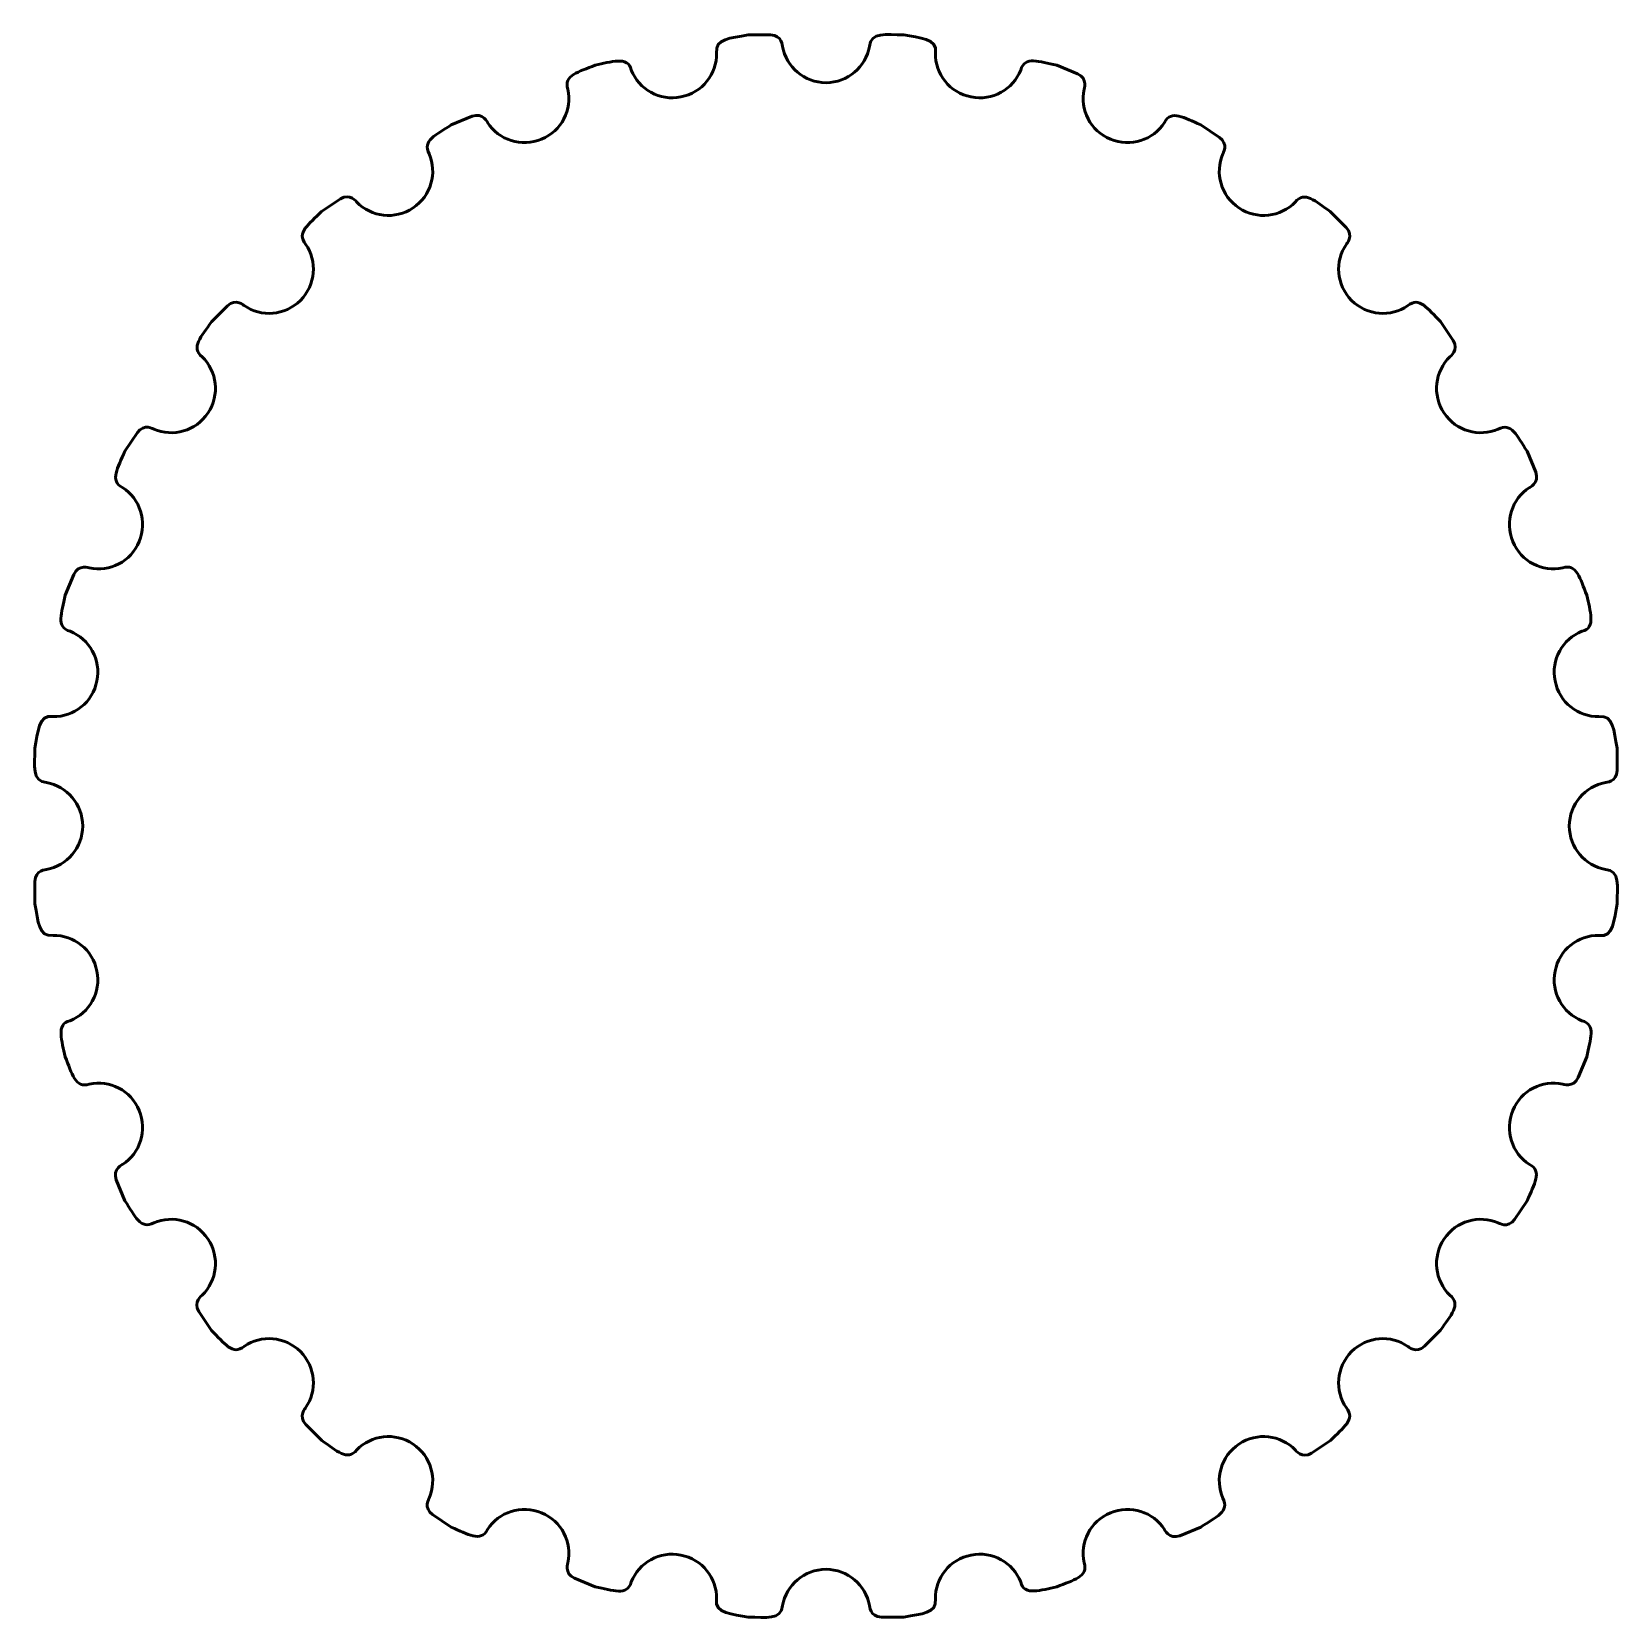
# Model space of a CAD drawing. Header units: centimetres. Extents: x -11.5 to -9.5, y -15.85 to -13.85.
import ezdxf

# ---------------------------------------------------------------- set-up
doc = ezdxf.new("R2010")
doc.units = ezdxf.units.CM
doc.header["$MEASUREMENT"] = 0
doc.layers.add('Layer 1', color=7, linetype='Continuous')

msp = doc.modelspace()

# ---------------------------------------------------------------- linework, layer by layer
at = {"layer": 'Layer 1', "lineweight": 53}
msp.add_open_spline([(-10.44541, -13.87128), (-10.45001, -13.89689), (-10.4727, -13.91661), (-10.5, -13.91661), (-10.5, -13.91661), (-10.5273, -13.91661), (-10.54999, -13.89689), (-10.55456, -13.87128), (-10.55456, -13.87128), (-10.55446, -13.87155), (-10.55535, -13.85664), (-10.5695, -13.85663), (-10.5695, -13.85663), (-10.5695, -13.85663), (-10.5979, -13.8566), (-10.5979, -13.8566), (-10.5979, -13.8566), (-10.62011, -13.86079), (-10.63945, -13.8609), (-10.6374, -13.87944), (-10.6374, -13.87944), (-10.63691, -13.90545), (-10.65532, -13.92922), (-10.6821, -13.93454), (-10.6821, -13.93454), (-10.70887, -13.93987), (-10.73497, -13.92496), (-10.74445, -13.90073), (-10.74445, -13.90073), (-10.74436, -13.90088), (-10.74441, -13.90068), (-10.74445, -13.90049), (-10.74445, -13.90049), (-10.74846, -13.88266), (-10.77075, -13.89071), (-10.78976, -13.89476), (-10.78976, -13.89476), (-10.81076, -13.90322), (-10.82975, -13.9071), (-10.82411, -13.92489), (-10.82411, -13.92489), (-10.81855, -13.95031), (-10.83197, -13.97721), (-10.85719, -13.98766), (-10.85719, -13.98766), (-10.88241, -13.99811), (-10.91092, -13.98857), (-10.92495, -13.96666), (-10.92495, -13.96666), (-10.92417, -13.96744), (-10.93115, -13.95338), (-10.94436, -13.95884), (-10.94436, -13.95884), (-10.94436, -13.95884), (-10.97063, -13.9697), (-10.97063, -13.9697), (-10.97063, -13.9697), (-10.98955, -13.98207), (-11.00735, -13.98958), (-10.99836, -14.0059), (-10.99836, -14.0059), (-10.98795, -14.02975), (-10.99586, -14.05875), (-11.01856, -14.07391), (-11.01856, -14.07391), (-11.04126, -14.08908), (-11.07108, -14.08529), (-11.08911, -14.06654), (-11.08911, -14.06654), (-11.08881, -14.06675), (-11.09789, -14.05479), (-11.10967, -14.06266), (-11.10967, -14.06266), (-11.10967, -14.06266), (-11.13333, -14.07843), (-11.13333, -14.07843), (-11.13333, -14.07843), (-11.14947, -14.09424), (-11.16546, -14.10508), (-11.15346, -14.11934), (-11.15346, -14.11934), (-11.1386, -14.1407), (-11.1407, -14.17069), (-11.16001, -14.18999), (-11.16001, -14.18999), (-11.17931, -14.2093), (-11.2093, -14.2114), (-11.23064, -14.19652), (-11.23064, -14.19652), (-11.22997, -14.19681), (-11.24148, -14.18665), (-11.25156, -14.19673), (-11.25156, -14.19673), (-11.25156, -14.19673), (-11.27165, -14.21678), (-11.27165, -14.21678), (-11.27165, -14.21678), (-11.28441, -14.23545), (-11.29801, -14.24922), (-11.28345, -14.26086), (-11.28345, -14.26086), (-11.26471, -14.27892), (-11.26092, -14.30874), (-11.27609, -14.33144), (-11.27609, -14.33144), (-11.29125, -14.35414), (-11.32025, -14.36205), (-11.34409, -14.35162), (-11.34409, -14.35162), (-11.34381, -14.35169), (-11.35669, -14.34413), (-11.36457, -14.3559), (-11.36457, -14.3559), (-11.36457, -14.3559), (-11.38036, -14.37948), (-11.38036, -14.37948), (-11.38036, -14.37948), (-11.38923, -14.4003), (-11.39988, -14.41645), (-11.38333, -14.42503), (-11.38333, -14.42503), (-11.36143, -14.43908), (-11.35189, -14.46759), (-11.36234, -14.49281), (-11.36234, -14.49281), (-11.37279, -14.51803), (-11.39969, -14.53145), (-11.4251, -14.52587), (-11.4251, -14.52587), (-11.42396, -14.52587), (-11.43887, -14.52085), (-11.44435, -14.53406), (-11.44435, -14.53406), (-11.44435, -14.53406), (-11.45524, -14.56028), (-11.45524, -14.56028), (-11.45524, -14.56028), (-11.45988, -14.58243), (-11.46718, -14.60033), (-11.44926, -14.60552), (-11.44926, -14.60552), (-11.42504, -14.61503), (-11.41013, -14.64113), (-11.41546, -14.6679), (-11.41546, -14.6679), (-11.42078, -14.69468), (-11.44455, -14.71309), (-11.47056, -14.71257), (-11.47056, -14.71257), (-11.47039, -14.71255), (-11.47059, -14.71252), (-11.47077, -14.71248), (-11.47077, -14.71248), (-11.4887, -14.70906), (-11.48999, -14.73358), (-11.49341, -14.75214), (-11.49341, -14.75214), (-11.49363, -14.7748), (-11.49732, -14.79381), (-11.47872, -14.79541), (-11.47872, -14.79541), (-11.45311, -14.80001), (-11.43339, -14.8227), (-11.43339, -14.85), (-11.43339, -14.85), (-11.43339, -14.8773), (-11.45311, -14.89999), (-11.47872, -14.90456), (-11.47872, -14.90456), (-11.47845, -14.90446), (-11.49336, -14.90535), (-11.49337, -14.9195), (-11.49337, -14.9195), (-11.49337, -14.9195), (-11.4934, -14.9479), (-11.4934, -14.9479), (-11.4934, -14.9479), (-11.48921, -14.97011), (-11.4891, -14.98945), (-11.47056, -14.9874), (-11.47056, -14.9874), (-11.44455, -14.98691), (-11.42078, -15.00532), (-11.41546, -15.0321), (-11.41546, -15.0321), (-11.41013, -15.05887), (-11.42504, -15.08497), (-11.44927, -15.09445), (-11.44927, -15.09445), (-11.44912, -15.09436), (-11.44932, -15.09441), (-11.44951, -15.09445), (-11.44951, -15.09445), (-11.46734, -15.09846), (-11.45929, -15.12075), (-11.45524, -15.13976), (-11.45524, -15.13976), (-11.44678, -15.16076), (-11.4429, -15.17975), (-11.42511, -15.17411), (-11.42511, -15.17411), (-11.39969, -15.16855), (-11.37279, -15.18197), (-11.36234, -15.20719), (-11.36234, -15.20719), (-11.35189, -15.23241), (-11.36143, -15.26092), (-11.38334, -15.27495), (-11.38334, -15.27495), (-11.38256, -15.27417), (-11.39662, -15.28115), (-11.39116, -15.29436), (-11.39116, -15.29436), (-11.39116, -15.29436), (-11.3803, -15.32063), (-11.3803, -15.32063), (-11.3803, -15.32063), (-11.36793, -15.33955), (-11.36042, -15.35735), (-11.3441, -15.34836), (-11.3441, -15.34836), (-11.32025, -15.33795), (-11.29125, -15.34586), (-11.27609, -15.36856), (-11.27609, -15.36856), (-11.26092, -15.39126), (-11.26471, -15.42108), (-11.28346, -15.43911), (-11.28346, -15.43911), (-11.28325, -15.43881), (-11.29521, -15.44789), (-11.28734, -15.45967), (-11.28734, -15.45967), (-11.28734, -15.45967), (-11.27157, -15.48333), (-11.27157, -15.48333), (-11.27157, -15.48333), (-11.25576, -15.49947), (-11.24492, -15.51546), (-11.23066, -15.50346), (-11.23066, -15.50346), (-11.2093, -15.4886), (-11.17931, -15.4907), (-11.16001, -15.51001), (-11.16001, -15.51001), (-11.1407, -15.52931), (-11.1386, -15.5593), (-11.15348, -15.58064), (-11.15348, -15.58064), (-11.15319, -15.57997), (-11.16335, -15.59148), (-11.15327, -15.60156), (-11.15327, -15.60156), (-11.15327, -15.60156), (-11.13322, -15.62165), (-11.13322, -15.62165), (-11.13322, -15.62165), (-11.11455, -15.63441), (-11.10078, -15.64801), (-11.08914, -15.63345), (-11.08914, -15.63345), (-11.07108, -15.61471), (-11.04126, -15.61092), (-11.01856, -15.62609), (-11.01856, -15.62609), (-10.99586, -15.64125), (-10.98795, -15.67025), (-10.99838, -15.69409), (-10.99838, -15.69409), (-10.99831, -15.69381), (-11.00587, -15.70669), (-10.9941, -15.71457), (-10.9941, -15.71457), (-10.9941, -15.71457), (-10.97052, -15.73036), (-10.97052, -15.73036), (-10.97052, -15.73036), (-10.9497, -15.73923), (-10.93355, -15.74988), (-10.92497, -15.73333), (-10.92497, -15.73333), (-10.91092, -15.71143), (-10.88241, -15.70189), (-10.85719, -15.71234), (-10.85719, -15.71234), (-10.83197, -15.72279), (-10.81855, -15.74969), (-10.82413, -15.7751), (-10.82413, -15.7751), (-10.82413, -15.77396), (-10.82915, -15.78887), (-10.81594, -15.79435), (-10.81594, -15.79435), (-10.81594, -15.79435), (-10.78972, -15.80524), (-10.78972, -15.80524), (-10.78972, -15.80524), (-10.76757, -15.80988), (-10.74967, -15.81718), (-10.74448, -15.79926), (-10.74448, -15.79926), (-10.73497, -15.77504), (-10.70887, -15.76013), (-10.6821, -15.76546), (-10.6821, -15.76546), (-10.65532, -15.77078), (-10.63691, -15.79455), (-10.63743, -15.82056), (-10.63743, -15.82056), (-10.63745, -15.82039), (-10.63748, -15.82059), (-10.63752, -15.82077), (-10.63752, -15.82077), (-10.64094, -15.8387), (-10.61642, -15.83999), (-10.59786, -15.84341), (-10.59786, -15.84341), (-10.5752, -15.84363), (-10.55619, -15.84732), (-10.55459, -15.82872), (-10.55459, -15.82872), (-10.54999, -15.80311), (-10.5273, -15.78339), (-10.5, -15.78339), (-10.5, -15.78339), (-10.4727, -15.78339), (-10.45001, -15.80311), (-10.44544, -15.82872), (-10.44544, -15.82872), (-10.44554, -15.82845), (-10.44465, -15.84336), (-10.4305, -15.84337), (-10.4305, -15.84337), (-10.4305, -15.84337), (-10.4021, -15.8434), (-10.4021, -15.8434), (-10.4021, -15.8434), (-10.37989, -15.83921), (-10.36055, -15.8391), (-10.3626, -15.82056), (-10.3626, -15.82056), (-10.36309, -15.79455), (-10.34468, -15.77078), (-10.3179, -15.76546), (-10.3179, -15.76546), (-10.29113, -15.76013), (-10.26503, -15.77504), (-10.25555, -15.79927), (-10.25555, -15.79927), (-10.25564, -15.79912), (-10.25559, -15.79932), (-10.25555, -15.79951), (-10.25555, -15.79951), (-10.25154, -15.81734), (-10.22925, -15.80929), (-10.21024, -15.80524), (-10.21024, -15.80524), (-10.18924, -15.79678), (-10.17025, -15.7929), (-10.17589, -15.77511), (-10.17589, -15.77511), (-10.18145, -15.74969), (-10.16803, -15.72279), (-10.14281, -15.71234), (-10.14281, -15.71234), (-10.11759, -15.70189), (-10.08908, -15.71143), (-10.07505, -15.73334), (-10.07505, -15.73334), (-10.07583, -15.73256), (-10.06885, -15.74662), (-10.05564, -15.74116), (-10.05564, -15.74116), (-10.05564, -15.74116), (-10.02937, -15.7303), (-10.02937, -15.7303), (-10.02937, -15.7303), (-10.01045, -15.71793), (-9.99265, -15.71042), (-10.00164, -15.6941), (-10.00164, -15.6941), (-10.01205, -15.67025), (-10.00414, -15.64125), (-9.98144, -15.62609), (-9.98144, -15.62609), (-9.95874, -15.61092), (-9.92892, -15.61471), (-9.91089, -15.63346), (-9.91089, -15.63346), (-9.91119, -15.63325), (-9.90211, -15.64521), (-9.89033, -15.63734), (-9.89033, -15.63734), (-9.89033, -15.63734), (-9.86667, -15.62157), (-9.86667, -15.62157), (-9.86667, -15.62157), (-9.85053, -15.60576), (-9.83454, -15.59492), (-9.84654, -15.58066), (-9.84654, -15.58066), (-9.8614, -15.5593), (-9.8593, -15.52931), (-9.83999, -15.51001), (-9.83999, -15.51001), (-9.82069, -15.4907), (-9.7907, -15.4886), (-9.76936, -15.50348), (-9.76936, -15.50348), (-9.77003, -15.50319), (-9.75852, -15.51335), (-9.74844, -15.50327), (-9.74844, -15.50327), (-9.74844, -15.50327), (-9.72835, -15.48322), (-9.72835, -15.48322), (-9.72835, -15.48322), (-9.71559, -15.46455), (-9.70199, -15.45078), (-9.71655, -15.43914), (-9.71655, -15.43914), (-9.73529, -15.42108), (-9.73908, -15.39126), (-9.72391, -15.36856), (-9.72391, -15.36856), (-9.70875, -15.34586), (-9.67975, -15.33795), (-9.65591, -15.34838), (-9.65591, -15.34838), (-9.65619, -15.34831), (-9.64331, -15.35587), (-9.63543, -15.3441), (-9.63543, -15.3441), (-9.63543, -15.3441), (-9.61964, -15.32052), (-9.61964, -15.32052), (-9.61964, -15.32052), (-9.61077, -15.2997), (-9.60012, -15.28355), (-9.61667, -15.27497), (-9.61667, -15.27497), (-9.63857, -15.26092), (-9.64811, -15.23241), (-9.63766, -15.20719), (-9.63766, -15.20719), (-9.62721, -15.18197), (-9.60031, -15.16855), (-9.5749, -15.17413), (-9.5749, -15.17413), (-9.57604, -15.17413), (-9.56113, -15.17915), (-9.55565, -15.16594), (-9.55565, -15.16594), (-9.55565, -15.16594), (-9.54476, -15.13972), (-9.54476, -15.13972), (-9.54476, -15.13972), (-9.54012, -15.11757), (-9.53282, -15.09967), (-9.55074, -15.09448), (-9.55074, -15.09448), (-9.57496, -15.08497), (-9.58987, -15.05887), (-9.58454, -15.0321), (-9.58454, -15.0321), (-9.57922, -15.00532), (-9.55545, -14.98691), (-9.52944, -14.98743), (-9.52944, -14.98743), (-9.52961, -14.98745), (-9.52941, -14.98748), (-9.52923, -14.98752), (-9.52923, -14.98752), (-9.5113, -14.99094), (-9.51001, -14.96642), (-9.50659, -14.94786), (-9.50659, -14.94786), (-9.50637, -14.9252), (-9.50268, -14.90619), (-9.52128, -14.90459), (-9.52128, -14.90459), (-9.54689, -14.89999), (-9.56661, -14.8773), (-9.56661, -14.85), (-9.56661, -14.85), (-9.56661, -14.8227), (-9.54689, -14.80001), (-9.52128, -14.79544), (-9.52128, -14.79544), (-9.52155, -14.79554), (-9.50664, -14.79465), (-9.50663, -14.7805), (-9.50663, -14.7805), (-9.50663, -14.7805), (-9.5066, -14.7521), (-9.5066, -14.7521), (-9.5066, -14.7521), (-9.51079, -14.72989), (-9.5109, -14.71055), (-9.52944, -14.7126), (-9.52944, -14.7126), (-9.55545, -14.71309), (-9.57922, -14.69468), (-9.58454, -14.6679), (-9.58454, -14.6679), (-9.58987, -14.64113), (-9.57496, -14.61503), (-9.55073, -14.60555), (-9.55073, -14.60555), (-9.55088, -14.60564), (-9.55068, -14.60559), (-9.55049, -14.60555), (-9.55049, -14.60555), (-9.53266, -14.60154), (-9.54071, -14.57925), (-9.54476, -14.56024), (-9.54476, -14.56024), (-9.55322, -14.53924), (-9.5571, -14.52025), (-9.57489, -14.52589), (-9.57489, -14.52589), (-9.60031, -14.53145), (-9.62721, -14.51803), (-9.63766, -14.49281), (-9.63766, -14.49281), (-9.64811, -14.46759), (-9.63857, -14.43908), (-9.61666, -14.42505), (-9.61666, -14.42505), (-9.61744, -14.42583), (-9.60338, -14.41885), (-9.60884, -14.40564), (-9.60884, -14.40564), (-9.60884, -14.40564), (-9.6197, -14.37937), (-9.6197, -14.37937), (-9.6197, -14.37937), (-9.63207, -14.36045), (-9.63958, -14.34265), (-9.6559, -14.35164), (-9.6559, -14.35164), (-9.67975, -14.36205), (-9.70875, -14.35414), (-9.72391, -14.33144), (-9.72391, -14.33144), (-9.73908, -14.30874), (-9.73529, -14.27892), (-9.71654, -14.26089), (-9.71654, -14.26089), (-9.71675, -14.26119), (-9.70479, -14.25211), (-9.71266, -14.24033), (-9.71266, -14.24033), (-9.71266, -14.24033), (-9.72843, -14.21667), (-9.72843, -14.21667), (-9.72843, -14.21667), (-9.74424, -14.20053), (-9.75508, -14.18454), (-9.76934, -14.19654), (-9.76934, -14.19654), (-9.7907, -14.2114), (-9.82069, -14.2093), (-9.83999, -14.18999), (-9.83999, -14.18999), (-9.8593, -14.17069), (-9.8614, -14.1407), (-9.84652, -14.11936), (-9.84652, -14.11936), (-9.84681, -14.12003), (-9.83665, -14.10852), (-9.84673, -14.09844), (-9.84673, -14.09844), (-9.84673, -14.09844), (-9.86678, -14.07835), (-9.86678, -14.07835), (-9.86678, -14.07835), (-9.88545, -14.06559), (-9.89922, -14.05199), (-9.91086, -14.06655), (-9.91086, -14.06655), (-9.92892, -14.08529), (-9.95874, -14.08908), (-9.98144, -14.07391), (-9.98144, -14.07391), (-10.00414, -14.05875), (-10.01205, -14.02975), (-10.00162, -14.00591), (-10.00162, -14.00591), (-10.00169, -14.00619), (-9.99413, -13.99331), (-10.0059, -13.98543), (-10.0059, -13.98543), (-10.0059, -13.98543), (-10.02948, -13.96964), (-10.02948, -13.96964), (-10.02948, -13.96964), (-10.0503, -13.96077), (-10.06645, -13.95012), (-10.07503, -13.96667), (-10.07503, -13.96667), (-10.08908, -13.98857), (-10.11759, -13.99811), (-10.14281, -13.98766), (-10.14281, -13.98766), (-10.16803, -13.97721), (-10.18145, -13.95031), (-10.17587, -13.9249), (-10.17587, -13.9249), (-10.17587, -13.92604), (-10.17085, -13.91113), (-10.18406, -13.90565), (-10.18406, -13.90565), (-10.18406, -13.90565), (-10.21028, -13.89476), (-10.21028, -13.89476), (-10.21028, -13.89476), (-10.23243, -13.89012), (-10.25033, -13.88282), (-10.25552, -13.90074), (-10.25552, -13.90074), (-10.26503, -13.92496), (-10.29113, -13.93987), (-10.3179, -13.93454), (-10.3179, -13.93454), (-10.34468, -13.92922), (-10.36309, -13.90545), (-10.36257, -13.87944), (-10.36257, -13.87944), (-10.36255, -13.87961), (-10.36252, -13.87941), (-10.36248, -13.87923), (-10.36248, -13.87923), (-10.35906, -13.8613), (-10.38358, -13.86001), (-10.40214, -13.85659), (-10.40214, -13.85659), (-10.4248, -13.85637), (-10.44381, -13.85268), (-10.44541, -13.87128)], degree=3, knots=[0, 0, 0, 0, 0.00625, 0.00625, 0.00625, 0.00625, 0.0125, 0.0125, 0.0125, 0.0125, 0.01875, 0.01875, 0.01875, 0.01875, 0.025, 0.025, 0.025, 0.025, 0.03125, 0.03125, 0.03125, 0.03125, 0.0375, 0.0375, 0.0375, 0.0375, 0.04375, 0.04375, 0.04375, 0.04375, 0.05, 0.05, 0.05, 0.05, 0.05625, 0.05625, 0.05625, 0.05625, 0.0625, 0.0625, 0.0625, 0.0625, 0.06875, 0.06875, 0.06875, 0.06875, 0.075, 0.075, 0.075, 0.075, 0.08125, 0.08125, 0.08125, 0.08125, 0.0875, 0.0875, 0.0875, 0.0875, 0.09375, 0.09375, 0.09375, 0.09375, 0.1, 0.1, 0.1, 0.1, 0.10625, 0.10625, 0.10625, 0.10625, 0.1125, 0.1125, 0.1125, 0.1125, 0.11875, 0.11875, 0.11875, 0.11875, 0.125, 0.125, 0.125, 0.125, 0.13125, 0.13125, 0.13125, 0.13125, 0.1375, 0.1375, 0.1375, 0.1375, 0.14375, 0.14375, 0.14375, 0.14375, 0.15, 0.15, 0.15, 0.15, 0.15625, 0.15625, 0.15625, 0.15625, 0.1625, 0.1625, 0.1625, 0.1625, 0.16875, 0.16875, 0.16875, 0.16875, 0.175, 0.175, 0.175, 0.175, 0.18125, 0.18125, 0.18125, 0.18125, 0.1875, 0.1875, 0.1875, 0.1875, 0.19375, 0.19375, 0.19375, 0.19375, 0.2, 0.2, 0.2, 0.2, 0.20625, 0.20625, 0.20625, 0.20625, 0.2125, 0.2125, 0.2125, 0.2125, 0.21875, 0.21875, 0.21875, 0.21875, 0.225, 0.225, 0.225, 0.225, 0.23125, 0.23125, 0.23125, 0.23125, 0.2375, 0.2375, 0.2375, 0.2375, 0.24375, 0.24375, 0.24375, 0.24375, 0.25, 0.25, 0.25, 0.25, 0.25625, 0.25625, 0.25625, 0.25625, 0.2625, 0.2625, 0.2625, 0.2625, 0.26875, 0.26875, 0.26875, 0.26875, 0.275, 0.275, 0.275, 0.275, 0.28125, 0.28125, 0.28125, 0.28125, 0.2875, 0.2875, 0.2875, 0.2875, 0.29375, 0.29375, 0.29375, 0.29375, 0.3, 0.3, 0.3, 0.3, 0.30625, 0.30625, 0.30625, 0.30625, 0.3125, 0.3125, 0.3125, 0.3125, 0.31875, 0.31875, 0.31875, 0.31875, 0.325, 0.325, 0.325, 0.325, 0.33125, 0.33125, 0.33125, 0.33125, 0.3375, 0.3375, 0.3375, 0.3375, 0.34375, 0.34375, 0.34375, 0.34375, 0.35, 0.35, 0.35, 0.35, 0.35625, 0.35625, 0.35625, 0.35625, 0.3625, 0.3625, 0.3625, 0.3625, 0.36875, 0.36875, 0.36875, 0.36875, 0.375, 0.375, 0.375, 0.375, 0.38125, 0.38125, 0.38125, 0.38125, 0.3875, 0.3875, 0.3875, 0.3875, 0.39375, 0.39375, 0.39375, 0.39375, 0.4, 0.4, 0.4, 0.4, 0.40625, 0.40625, 0.40625, 0.40625, 0.4125, 0.4125, 0.4125, 0.4125, 0.41875, 0.41875, 0.41875, 0.41875, 0.425, 0.425, 0.425, 0.425, 0.43125, 0.43125, 0.43125, 0.43125, 0.4375, 0.4375, 0.4375, 0.4375, 0.44375, 0.44375, 0.44375, 0.44375, 0.45, 0.45, 0.45, 0.45, 0.45625, 0.45625, 0.45625, 0.45625, 0.4625, 0.4625, 0.4625, 0.4625, 0.46875, 0.46875, 0.46875, 0.46875, 0.475, 0.475, 0.475, 0.475, 0.48125, 0.48125, 0.48125, 0.48125, 0.4875, 0.4875, 0.4875, 0.4875, 0.49375, 0.49375, 0.49375, 0.49375, 0.5, 0.5, 0.5, 0.5, 0.50625, 0.50625, 0.50625, 0.50625, 0.5125, 0.5125, 0.5125, 0.5125, 0.51875, 0.51875, 0.51875, 0.51875, 0.525, 0.525, 0.525, 0.525, 0.53125, 0.53125, 0.53125, 0.53125, 0.5375, 0.5375, 0.5375, 0.5375, 0.54375, 0.54375, 0.54375, 0.54375, 0.55, 0.55, 0.55, 0.55, 0.55625, 0.55625, 0.55625, 0.55625, 0.5625, 0.5625, 0.5625, 0.5625, 0.56875, 0.56875, 0.56875, 0.56875, 0.575, 0.575, 0.575, 0.575, 0.58125, 0.58125, 0.58125, 0.58125, 0.5875, 0.5875, 0.5875, 0.5875, 0.59375, 0.59375, 0.59375, 0.59375, 0.6, 0.6, 0.6, 0.6, 0.60625, 0.60625, 0.60625, 0.60625, 0.6125, 0.6125, 0.6125, 0.6125, 0.61875, 0.61875, 0.61875, 0.61875, 0.625, 0.625, 0.625, 0.625, 0.63125, 0.63125, 0.63125, 0.63125, 0.6375, 0.6375, 0.6375, 0.6375, 0.64375, 0.64375, 0.64375, 0.64375, 0.65, 0.65, 0.65, 0.65, 0.65625, 0.65625, 0.65625, 0.65625, 0.6625, 0.6625, 0.6625, 0.6625, 0.66875, 0.66875, 0.66875, 0.66875, 0.675, 0.675, 0.675, 0.675, 0.68125, 0.68125, 0.68125, 0.68125, 0.6875, 0.6875, 0.6875, 0.6875, 0.69375, 0.69375, 0.69375, 0.69375, 0.7, 0.7, 0.7, 0.7, 0.70625, 0.70625, 0.70625, 0.70625, 0.7125, 0.7125, 0.7125, 0.7125, 0.71875, 0.71875, 0.71875, 0.71875, 0.725, 0.725, 0.725, 0.725, 0.73125, 0.73125, 0.73125, 0.73125, 0.7375, 0.7375, 0.7375, 0.7375, 0.74375, 0.74375, 0.74375, 0.74375, 0.75, 0.75, 0.75, 0.75, 0.75625, 0.75625, 0.75625, 0.75625, 0.7625, 0.7625, 0.7625, 0.7625, 0.76875, 0.76875, 0.76875, 0.76875, 0.775, 0.775, 0.775, 0.775, 0.78125, 0.78125, 0.78125, 0.78125, 0.7875, 0.7875, 0.7875, 0.7875, 0.79375, 0.79375, 0.79375, 0.79375, 0.8, 0.8, 0.8, 0.8, 0.80625, 0.80625, 0.80625, 0.80625, 0.8125, 0.8125, 0.8125, 0.8125, 0.81875, 0.81875, 0.81875, 0.81875, 0.825, 0.825, 0.825, 0.825, 0.83125, 0.83125, 0.83125, 0.83125, 0.8375, 0.8375, 0.8375, 0.8375, 0.84375, 0.84375, 0.84375, 0.84375, 0.85, 0.85, 0.85, 0.85, 0.85625, 0.85625, 0.85625, 0.85625, 0.8625, 0.8625, 0.8625, 0.8625, 0.86875, 0.86875, 0.86875, 0.86875, 0.875, 0.875, 0.875, 0.875, 0.88125, 0.88125, 0.88125, 0.88125, 0.8875, 0.8875, 0.8875, 0.8875, 0.89375, 0.89375, 0.89375, 0.89375, 0.9, 0.9, 0.9, 0.9, 0.90625, 0.90625, 0.90625, 0.90625, 0.9125, 0.9125, 0.9125, 0.9125, 0.91875, 0.91875, 0.91875, 0.91875, 0.925, 0.925, 0.925, 0.925, 0.93125, 0.93125, 0.93125, 0.93125, 0.9375, 0.9375, 0.9375, 0.9375, 0.94375, 0.94375, 0.94375, 0.94375, 0.95, 0.95, 0.95, 0.95, 0.95625, 0.95625, 0.95625, 0.95625, 0.9625, 0.9625, 0.9625, 0.9625, 0.96875, 0.96875, 0.96875, 0.96875, 0.975, 0.975, 0.975, 0.975, 0.98125, 0.98125, 0.98125, 0.98125, 0.9875, 0.9875, 0.9875, 0.9875, 0.99375, 0.99375, 0.99375, 0.99375, 1, 1, 1, 1], dxfattribs=at)

doc.saveas('drawing.dxf')
